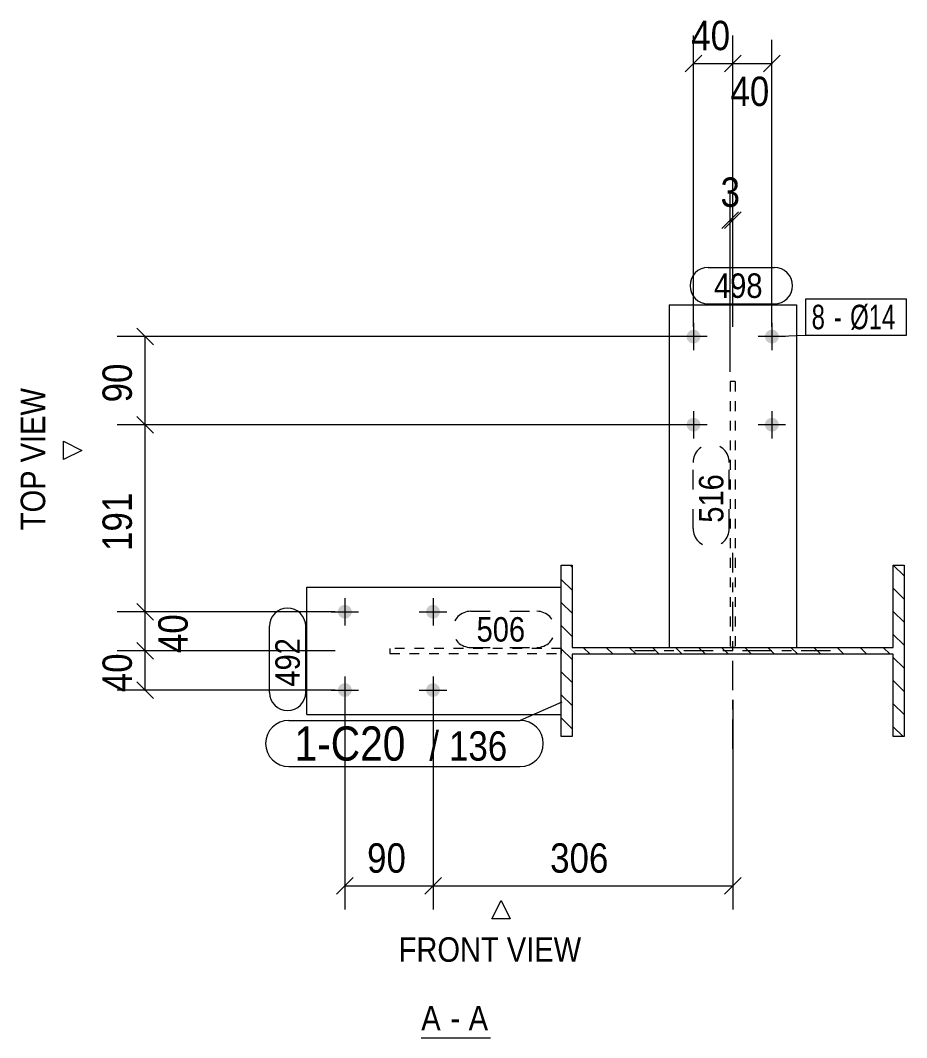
# Model space of a CAD drawing. Header units: millimetres. Extents: x 2 to 825, y 1 to 579.
# Drawn here: x 463.8 to 554.3, y 324.2 to 428.1 of the extents above; entities that cross this region are included whole.
import ezdxf

# ---------------------------------------------------------------- set-up
doc = ezdxf.new("R2010")
doc.units = ezdxf.units.MM
for name, pattern in [('XKITLINE00', [0]), ('XKITLINE01', [4, 1, -1, 1, -1]), ('XKITLINE02', [4, 2, -2]), ('XKITLINE03', [6, 3, -1, 1, -1])]:
    doc.linetypes.add(name, pattern=pattern)
for name, color, linetype, lineweight in [('Bolt', 3, 'Continuous', 0), ('BoltMark', 7, 'Continuous', 0), ('Dimensions', 7, 'Continuous', 0), ('OtherObjectType', 7, 'Continuous', 0), ('Part', 2, 'Continuous', 0), ('PartMark', 7, 'Continuous', 0)]:
    doc.layers.add(name, color=color, linetype=linetype, lineweight=lineweight)
doc.styles.add('ARIAL', font='ARIAL.TTF')
doc.styles.add('ARIAL_NARROW', font='ARIALN.TTF')

# ---------------------------------------------------------------- blocks, each defined once
blk = doc.blocks.new('*A4')
at = {"layer": 'Part', "color": 7, "linetype": 'XKITLINE00', "lineweight": 0}
for p, q in [((520.15, 372.28), (519.95, 372.48)), ((554.05, 371.38), (552.95, 372.48)), ((520.15, 369.92), (519.05, 371.02)), ((554.05, 369.02), (552.95, 370.12)), ((520.15, 367.57), (519.05, 368.67)), ((554.05, 366.67), (552.95, 367.77)), ((520.15, 365.21), (519.05, 366.31)), ((554.05, 364.31), (552.95, 365.41)), ((520.15, 362.85), (519.05, 363.95)), ((521.98, 363.38), (521.28, 364.08)), ((524.33, 363.38), (523.63, 364.08)), ((526.69, 363.38), (525.99, 364.08)), ((529.05, 363.38), (528.35, 364.08)), ((531.4, 363.38), (530.7, 364.08)), ((533.76, 363.38), (533.06, 364.08)), ((536.12, 363.38), (535.42, 364.08)), ((538.48, 363.38), (537.78, 364.08)), ((540.83, 363.38), (540.13, 364.08)), ((543.19, 363.38), (542.49, 364.08)), ((545.55, 363.38), (544.85, 364.08)), ((547.91, 363.38), (547.21, 364.08)), ((550.26, 363.38), (549.56, 364.08)), ((552.62, 363.38), (551.92, 364.08)), ((554.05, 361.95), (552.95, 363.05)), ((520.15, 360.49), (519.05, 361.59)), ((554.05, 359.6), (552.95, 360.7)), ((520.15, 358.14), (519.05, 359.24)), ((554.05, 357.24), (552.95, 358.34)), ((520.15, 355.78), (519.05, 356.88)), ((553.95, 354.98), (552.95, 355.98))]:
    blk.add_line(p, q, dxfattribs=at)
blk = doc.blocks.new('*A93')
at = {"layer": 'Bolt'}
for points in [[(533.25, 395.8), (533.25, 395.76), (533.24, 395.73), (533.24, 395.7), (533.23, 395.66), (533.22, 395.63), (533.21, 395.6), (533.2, 395.56), (533.18, 395.53), (533.17, 395.5), (533.15, 395.47), (533.13, 395.44), (533.11, 395.42), (533.09, 395.39), (533.07, 395.36), (533.04, 395.34), (533.02, 395.31), (532.99, 395.29), (532.97, 395.27), (532.94, 395.25), (532.91, 395.23), (532.88, 395.21), (532.85, 395.2), (532.82, 395.19), (532.79, 395.17), (532.75, 395.16), (532.72, 395.15), (532.69, 395.15), (532.65, 395.14), (532.62, 395.14), (532.58, 395.13), (532.55, 395.13), (532.52, 395.13), (532.48, 395.14), (532.45, 395.14), (532.41, 395.15), (532.38, 395.15), (532.35, 395.16), (532.31, 395.17), (532.28, 395.19), (532.25, 395.2), (532.22, 395.21), (532.19, 395.23), (532.16, 395.25), (532.13, 395.27), (532.11, 395.29), (532.08, 395.31), (532.06, 395.34), (532.03, 395.36), (532.01, 395.39), (531.99, 395.42), (531.97, 395.44), (531.95, 395.47), (531.93, 395.5), (531.92, 395.53), (531.9, 395.56), (531.89, 395.6), (531.88, 395.63), (531.87, 395.66), (531.86, 395.7), (531.86, 395.73), (531.85, 395.76), (531.85, 395.8), (531.85, 395.83), (531.85, 395.87), (531.85, 395.9), (531.86, 395.93), (531.86, 395.97), (531.87, 396), (531.88, 396.04), (531.89, 396.07), (531.9, 396.1), (531.92, 396.13), (531.93, 396.16), (531.95, 396.19), (531.97, 396.22), (531.99, 396.25), (532.01, 396.28), (532.03, 396.3), (532.06, 396.33), (532.08, 396.35), (532.11, 396.37), (532.13, 396.39), (532.16, 396.41), (532.19, 396.43), (532.22, 396.45), (532.25, 396.46), (532.28, 396.48), (532.31, 396.49), (532.35, 396.5), (532.38, 396.51), (532.41, 396.52), (532.45, 396.52), (532.48, 396.53), (532.52, 396.53), (532.55, 396.53), (532.58, 396.53), (532.62, 396.53), (532.65, 396.52), (532.69, 396.52), (532.72, 396.51), (532.75, 396.5), (532.79, 396.49), (532.82, 396.48), (532.85, 396.46), (532.88, 396.45), (532.91, 396.43), (532.94, 396.41), (532.97, 396.39), (532.99, 396.37), (533.02, 396.35), (533.04, 396.33), (533.07, 396.3), (533.09, 396.28), (533.11, 396.25), (533.13, 396.22), (533.15, 396.19), (533.17, 396.16), (533.18, 396.13), (533.2, 396.1), (533.21, 396.07), (533.22, 396.04), (533.23, 396), (533.24, 395.97), (533.24, 395.93), (533.25, 395.9), (533.25, 395.87), (533.25, 395.83)], [(541.25, 395.8), (541.25, 395.76), (541.24, 395.73), (541.24, 395.7), (541.23, 395.66), (541.22, 395.63), (541.21, 395.6), (541.2, 395.56), (541.18, 395.53), (541.17, 395.5), (541.15, 395.47), (541.13, 395.44), (541.11, 395.42), (541.09, 395.39), (541.07, 395.36), (541.04, 395.34), (541.02, 395.31), (540.99, 395.29), (540.97, 395.27), (540.94, 395.25), (540.91, 395.23), (540.88, 395.21), (540.85, 395.2), (540.82, 395.19), (540.79, 395.17), (540.75, 395.16), (540.72, 395.15), (540.69, 395.15), (540.65, 395.14), (540.62, 395.14), (540.58, 395.13), (540.55, 395.13), (540.52, 395.13), (540.48, 395.14), (540.45, 395.14), (540.41, 395.15), (540.38, 395.15), (540.35, 395.16), (540.31, 395.17), (540.28, 395.19), (540.25, 395.2), (540.22, 395.21), (540.19, 395.23), (540.16, 395.25), (540.13, 395.27), (540.11, 395.29), (540.08, 395.31), (540.06, 395.34), (540.03, 395.36), (540.01, 395.39), (539.99, 395.42), (539.97, 395.44), (539.95, 395.47), (539.93, 395.5), (539.92, 395.53), (539.9, 395.56), (539.89, 395.6), (539.88, 395.63), (539.87, 395.66), (539.86, 395.7), (539.86, 395.73), (539.85, 395.76), (539.85, 395.8), (539.85, 395.83), (539.85, 395.87), (539.85, 395.9), (539.86, 395.93), (539.86, 395.97), (539.87, 396), (539.88, 396.04), (539.89, 396.07), (539.9, 396.1), (539.92, 396.13), (539.93, 396.16), (539.95, 396.19), (539.97, 396.22), (539.99, 396.25), (540.01, 396.28), (540.03, 396.3), (540.06, 396.33), (540.08, 396.35), (540.11, 396.37), (540.13, 396.39), (540.16, 396.41), (540.19, 396.43), (540.22, 396.45), (540.25, 396.46), (540.28, 396.48), (540.31, 396.49), (540.35, 396.5), (540.38, 396.51), (540.41, 396.52), (540.45, 396.52), (540.48, 396.53), (540.52, 396.53), (540.55, 396.53), (540.58, 396.53), (540.62, 396.53), (540.65, 396.52), (540.69, 396.52), (540.72, 396.51), (540.75, 396.5), (540.79, 396.49), (540.82, 396.48), (540.85, 396.46), (540.88, 396.45), (540.91, 396.43), (540.94, 396.41), (540.97, 396.39), (540.99, 396.37), (541.02, 396.35), (541.04, 396.33), (541.07, 396.3), (541.09, 396.28), (541.11, 396.25), (541.13, 396.22), (541.15, 396.19), (541.17, 396.16), (541.18, 396.13), (541.2, 396.1), (541.21, 396.07), (541.22, 396.04), (541.23, 396), (541.24, 395.97), (541.24, 395.93), (541.25, 395.9), (541.25, 395.87), (541.25, 395.83)], [(533.25, 386.8), (533.25, 386.76), (533.24, 386.73), (533.24, 386.7), (533.23, 386.66), (533.22, 386.63), (533.21, 386.6), (533.2, 386.56), (533.18, 386.53), (533.17, 386.5), (533.15, 386.47), (533.13, 386.44), (533.11, 386.42), (533.09, 386.39), (533.07, 386.36), (533.04, 386.34), (533.02, 386.31), (532.99, 386.29), (532.97, 386.27), (532.94, 386.25), (532.91, 386.23), (532.88, 386.21), (532.85, 386.2), (532.82, 386.19), (532.79, 386.17), (532.75, 386.16), (532.72, 386.15), (532.69, 386.15), (532.65, 386.14), (532.62, 386.14), (532.58, 386.13), (532.55, 386.13), (532.52, 386.13), (532.48, 386.14), (532.45, 386.14), (532.41, 386.15), (532.38, 386.15), (532.35, 386.16), (532.31, 386.17), (532.28, 386.19), (532.25, 386.2), (532.22, 386.21), (532.19, 386.23), (532.16, 386.25), (532.13, 386.27), (532.11, 386.29), (532.08, 386.31), (532.06, 386.34), (532.03, 386.36), (532.01, 386.39), (531.99, 386.42), (531.97, 386.44), (531.95, 386.47), (531.93, 386.5), (531.92, 386.53), (531.9, 386.56), (531.89, 386.6), (531.88, 386.63), (531.87, 386.66), (531.86, 386.7), (531.86, 386.73), (531.85, 386.76), (531.85, 386.8), (531.85, 386.83), (531.85, 386.87), (531.85, 386.9), (531.86, 386.93), (531.86, 386.97), (531.87, 387), (531.88, 387.04), (531.89, 387.07), (531.9, 387.1), (531.92, 387.13), (531.93, 387.16), (531.95, 387.19), (531.97, 387.22), (531.99, 387.25), (532.01, 387.28), (532.03, 387.3), (532.06, 387.33), (532.08, 387.35), (532.11, 387.37), (532.13, 387.39), (532.16, 387.41), (532.19, 387.43), (532.22, 387.45), (532.25, 387.46), (532.28, 387.48), (532.31, 387.49), (532.35, 387.5), (532.38, 387.51), (532.41, 387.52), (532.45, 387.52), (532.48, 387.53), (532.52, 387.53), (532.55, 387.53), (532.58, 387.53), (532.62, 387.53), (532.65, 387.52), (532.69, 387.52), (532.72, 387.51), (532.75, 387.5), (532.79, 387.49), (532.82, 387.48), (532.85, 387.46), (532.88, 387.45), (532.91, 387.43), (532.94, 387.41), (532.97, 387.39), (532.99, 387.37), (533.02, 387.35), (533.04, 387.33), (533.07, 387.3), (533.09, 387.28), (533.11, 387.25), (533.13, 387.22), (533.15, 387.19), (533.17, 387.16), (533.18, 387.13), (533.2, 387.1), (533.21, 387.07), (533.22, 387.04), (533.23, 387), (533.24, 386.97), (533.24, 386.93), (533.25, 386.9), (533.25, 386.87), (533.25, 386.83)], [(541.25, 386.8), (541.25, 386.76), (541.24, 386.73), (541.24, 386.7), (541.23, 386.66), (541.22, 386.63), (541.21, 386.6), (541.2, 386.56), (541.18, 386.53), (541.17, 386.5), (541.15, 386.47), (541.13, 386.44), (541.11, 386.42), (541.09, 386.39), (541.07, 386.36), (541.04, 386.34), (541.02, 386.31), (540.99, 386.29), (540.97, 386.27), (540.94, 386.25), (540.91, 386.23), (540.88, 386.21), (540.85, 386.2), (540.82, 386.19), (540.79, 386.17), (540.75, 386.16), (540.72, 386.15), (540.69, 386.15), (540.65, 386.14), (540.62, 386.14), (540.58, 386.13), (540.55, 386.13), (540.52, 386.13), (540.48, 386.14), (540.45, 386.14), (540.41, 386.15), (540.38, 386.15), (540.35, 386.16), (540.31, 386.17), (540.28, 386.19), (540.25, 386.2), (540.22, 386.21), (540.19, 386.23), (540.16, 386.25), (540.13, 386.27), (540.11, 386.29), (540.08, 386.31), (540.06, 386.34), (540.03, 386.36), (540.01, 386.39), (539.99, 386.42), (539.97, 386.44), (539.95, 386.47), (539.93, 386.5), (539.92, 386.53), (539.9, 386.56), (539.89, 386.6), (539.88, 386.63), (539.87, 386.66), (539.86, 386.7), (539.86, 386.73), (539.85, 386.76), (539.85, 386.8), (539.85, 386.83), (539.85, 386.87), (539.85, 386.9), (539.86, 386.93), (539.86, 386.97), (539.87, 387), (539.88, 387.04), (539.89, 387.07), (539.9, 387.1), (539.92, 387.13), (539.93, 387.16), (539.95, 387.19), (539.97, 387.22), (539.99, 387.25), (540.01, 387.28), (540.03, 387.3), (540.06, 387.33), (540.08, 387.35), (540.11, 387.37), (540.13, 387.39), (540.16, 387.41), (540.19, 387.43), (540.22, 387.45), (540.25, 387.46), (540.28, 387.48), (540.31, 387.49), (540.35, 387.5), (540.38, 387.51), (540.41, 387.52), (540.45, 387.52), (540.48, 387.53), (540.52, 387.53), (540.55, 387.53), (540.58, 387.53), (540.62, 387.53), (540.65, 387.52), (540.69, 387.52), (540.72, 387.51), (540.75, 387.5), (540.79, 387.49), (540.82, 387.48), (540.85, 387.46), (540.88, 387.45), (540.91, 387.43), (540.94, 387.41), (540.97, 387.39), (540.99, 387.37), (541.02, 387.35), (541.04, 387.33), (541.07, 387.3), (541.09, 387.28), (541.11, 387.25), (541.13, 387.22), (541.15, 387.19), (541.17, 387.16), (541.18, 387.13), (541.2, 387.1), (541.21, 387.07), (541.22, 387.04), (541.23, 387), (541.24, 386.97), (541.24, 386.93), (541.25, 386.9), (541.25, 386.87), (541.25, 386.83)]]:
    blk.add_hatch(color=3, dxfattribs=at).paths.add_polyline_path(points, flags=17)
at = {"layer": 'Bolt', "color": 3, "linetype": 'XKITLINE00', "lineweight": 0}
for p, q in [((532.55, 397.23), (532.55, 394.43)), ((540.55, 397.23), (540.55, 394.43)), ((533.95, 395.83), (531.15, 395.83)), ((541.95, 395.83), (539.15, 395.83)), ((532.55, 388.23), (532.55, 385.43)), ((540.55, 388.23), (540.55, 385.43)), ((533.95, 386.83), (531.15, 386.83)), ((541.95, 386.83), (539.15, 386.83))]:
    blk.add_line(p, q, dxfattribs=at)
blk = doc.blocks.new('*A94')
at = {"layer": 'Bolt'}
for points in [[(496.98, 368.43), (497.02, 368.43), (497.05, 368.42), (497.09, 368.42), (497.12, 368.41), (497.15, 368.4), (497.19, 368.39), (497.22, 368.38), (497.25, 368.36), (497.28, 368.35), (497.31, 368.33), (497.34, 368.31), (497.37, 368.29), (497.39, 368.27), (497.42, 368.25), (497.44, 368.23), (497.47, 368.2), (497.49, 368.18), (497.51, 368.15), (497.53, 368.12), (497.55, 368.09), (497.57, 368.06), (497.58, 368.03), (497.6, 368), (497.61, 367.97), (497.62, 367.94), (497.63, 367.9), (497.64, 367.87), (497.64, 367.83), (497.65, 367.8), (497.65, 367.77), (497.65, 367.73), (497.65, 367.7), (497.65, 367.66), (497.64, 367.63), (497.64, 367.6), (497.63, 367.56), (497.62, 367.53), (497.61, 367.5), (497.6, 367.46), (497.58, 367.43), (497.57, 367.4), (497.55, 367.37), (497.53, 367.34), (497.51, 367.32), (497.49, 367.29), (497.47, 367.26), (497.44, 367.24), (497.42, 367.21), (497.39, 367.19), (497.37, 367.17), (497.34, 367.15), (497.31, 367.13), (497.28, 367.11), (497.25, 367.1), (497.22, 367.09), (497.19, 367.07), (497.15, 367.06), (497.12, 367.05), (497.09, 367.05), (497.05, 367.04), (497.02, 367.04), (496.98, 367.03), (496.95, 367.03), (496.92, 367.03), (496.88, 367.04), (496.85, 367.04), (496.81, 367.05), (496.78, 367.05), (496.75, 367.06), (496.71, 367.07), (496.68, 367.09), (496.65, 367.1), (496.62, 367.11), (496.59, 367.13), (496.56, 367.15), (496.53, 367.17), (496.51, 367.19), (496.48, 367.21), (496.45, 367.24), (496.43, 367.26), (496.41, 367.29), (496.39, 367.32), (496.37, 367.34), (496.35, 367.37), (496.33, 367.4), (496.32, 367.43), (496.3, 367.46), (496.29, 367.5), (496.28, 367.53), (496.27, 367.56), (496.26, 367.6), (496.26, 367.63), (496.25, 367.66), (496.25, 367.7), (496.25, 367.73), (496.25, 367.77), (496.25, 367.8), (496.26, 367.83), (496.26, 367.87), (496.27, 367.9), (496.28, 367.94), (496.29, 367.97), (496.3, 368), (496.32, 368.03), (496.33, 368.06), (496.35, 368.09), (496.37, 368.12), (496.39, 368.15), (496.41, 368.18), (496.43, 368.2), (496.45, 368.23), (496.48, 368.25), (496.51, 368.27), (496.53, 368.29), (496.56, 368.31), (496.59, 368.33), (496.62, 368.35), (496.65, 368.36), (496.68, 368.38), (496.71, 368.39), (496.75, 368.4), (496.78, 368.41), (496.81, 368.42), (496.85, 368.42), (496.88, 368.43), (496.92, 368.43), (496.95, 368.43)], [(505.98, 368.43), (506.02, 368.43), (506.05, 368.42), (506.09, 368.42), (506.12, 368.41), (506.15, 368.4), (506.19, 368.39), (506.22, 368.38), (506.25, 368.36), (506.28, 368.35), (506.31, 368.33), (506.34, 368.31), (506.37, 368.29), (506.39, 368.27), (506.42, 368.25), (506.44, 368.23), (506.47, 368.2), (506.49, 368.18), (506.51, 368.15), (506.53, 368.12), (506.55, 368.09), (506.57, 368.06), (506.58, 368.03), (506.6, 368), (506.61, 367.97), (506.62, 367.94), (506.63, 367.9), (506.64, 367.87), (506.64, 367.83), (506.65, 367.8), (506.65, 367.77), (506.65, 367.73), (506.65, 367.7), (506.65, 367.66), (506.64, 367.63), (506.64, 367.6), (506.63, 367.56), (506.62, 367.53), (506.61, 367.5), (506.6, 367.46), (506.58, 367.43), (506.57, 367.4), (506.55, 367.37), (506.53, 367.34), (506.51, 367.32), (506.49, 367.29), (506.47, 367.26), (506.44, 367.24), (506.42, 367.21), (506.39, 367.19), (506.37, 367.17), (506.34, 367.15), (506.31, 367.13), (506.28, 367.11), (506.25, 367.1), (506.22, 367.09), (506.19, 367.07), (506.15, 367.06), (506.12, 367.05), (506.09, 367.05), (506.05, 367.04), (506.02, 367.04), (505.98, 367.03), (505.95, 367.03), (505.92, 367.03), (505.88, 367.04), (505.85, 367.04), (505.81, 367.05), (505.78, 367.05), (505.75, 367.06), (505.71, 367.07), (505.68, 367.09), (505.65, 367.1), (505.62, 367.11), (505.59, 367.13), (505.56, 367.15), (505.53, 367.17), (505.51, 367.19), (505.48, 367.21), (505.45, 367.24), (505.43, 367.26), (505.41, 367.29), (505.39, 367.32), (505.37, 367.34), (505.35, 367.37), (505.33, 367.4), (505.32, 367.43), (505.3, 367.46), (505.29, 367.5), (505.28, 367.53), (505.27, 367.56), (505.26, 367.6), (505.26, 367.63), (505.25, 367.66), (505.25, 367.7), (505.25, 367.73), (505.25, 367.77), (505.25, 367.8), (505.26, 367.83), (505.26, 367.87), (505.27, 367.9), (505.28, 367.94), (505.29, 367.97), (505.3, 368), (505.32, 368.03), (505.33, 368.06), (505.35, 368.09), (505.37, 368.12), (505.39, 368.15), (505.41, 368.18), (505.43, 368.2), (505.45, 368.23), (505.48, 368.25), (505.51, 368.27), (505.53, 368.29), (505.56, 368.31), (505.59, 368.33), (505.62, 368.35), (505.65, 368.36), (505.68, 368.38), (505.71, 368.39), (505.75, 368.4), (505.78, 368.41), (505.81, 368.42), (505.85, 368.42), (505.88, 368.43), (505.92, 368.43), (505.95, 368.43)], [(496.98, 360.43), (497.02, 360.43), (497.05, 360.42), (497.09, 360.42), (497.12, 360.41), (497.15, 360.4), (497.19, 360.39), (497.22, 360.38), (497.25, 360.36), (497.28, 360.35), (497.31, 360.33), (497.34, 360.31), (497.37, 360.29), (497.39, 360.27), (497.42, 360.25), (497.44, 360.23), (497.47, 360.2), (497.49, 360.18), (497.51, 360.15), (497.53, 360.12), (497.55, 360.09), (497.57, 360.06), (497.58, 360.03), (497.6, 360), (497.61, 359.97), (497.62, 359.94), (497.63, 359.9), (497.64, 359.87), (497.64, 359.83), (497.65, 359.8), (497.65, 359.77), (497.65, 359.73), (497.65, 359.7), (497.65, 359.66), (497.64, 359.63), (497.64, 359.6), (497.63, 359.56), (497.62, 359.53), (497.61, 359.5), (497.6, 359.46), (497.58, 359.43), (497.57, 359.4), (497.55, 359.37), (497.53, 359.34), (497.51, 359.32), (497.49, 359.29), (497.47, 359.26), (497.44, 359.24), (497.42, 359.21), (497.39, 359.19), (497.37, 359.17), (497.34, 359.15), (497.31, 359.13), (497.28, 359.11), (497.25, 359.1), (497.22, 359.09), (497.19, 359.07), (497.15, 359.06), (497.12, 359.05), (497.09, 359.05), (497.05, 359.04), (497.02, 359.04), (496.98, 359.03), (496.95, 359.03), (496.92, 359.03), (496.88, 359.04), (496.85, 359.04), (496.81, 359.05), (496.78, 359.05), (496.75, 359.06), (496.71, 359.07), (496.68, 359.09), (496.65, 359.1), (496.62, 359.11), (496.59, 359.13), (496.56, 359.15), (496.53, 359.17), (496.51, 359.19), (496.48, 359.21), (496.45, 359.24), (496.43, 359.26), (496.41, 359.29), (496.39, 359.32), (496.37, 359.34), (496.35, 359.37), (496.33, 359.4), (496.32, 359.43), (496.3, 359.46), (496.29, 359.5), (496.28, 359.53), (496.27, 359.56), (496.26, 359.6), (496.26, 359.63), (496.25, 359.66), (496.25, 359.7), (496.25, 359.73), (496.25, 359.77), (496.25, 359.8), (496.26, 359.83), (496.26, 359.87), (496.27, 359.9), (496.28, 359.94), (496.29, 359.97), (496.3, 360), (496.32, 360.03), (496.33, 360.06), (496.35, 360.09), (496.37, 360.12), (496.39, 360.15), (496.41, 360.18), (496.43, 360.2), (496.45, 360.23), (496.48, 360.25), (496.51, 360.27), (496.53, 360.29), (496.56, 360.31), (496.59, 360.33), (496.62, 360.35), (496.65, 360.36), (496.68, 360.38), (496.71, 360.39), (496.75, 360.4), (496.78, 360.41), (496.81, 360.42), (496.85, 360.42), (496.88, 360.43), (496.92, 360.43), (496.95, 360.43)], [(505.98, 360.43), (506.02, 360.43), (506.05, 360.42), (506.09, 360.42), (506.12, 360.41), (506.15, 360.4), (506.19, 360.39), (506.22, 360.38), (506.25, 360.36), (506.28, 360.35), (506.31, 360.33), (506.34, 360.31), (506.37, 360.29), (506.39, 360.27), (506.42, 360.25), (506.44, 360.23), (506.47, 360.2), (506.49, 360.18), (506.51, 360.15), (506.53, 360.12), (506.55, 360.09), (506.57, 360.06), (506.58, 360.03), (506.6, 360), (506.61, 359.97), (506.62, 359.94), (506.63, 359.9), (506.64, 359.87), (506.64, 359.83), (506.65, 359.8), (506.65, 359.77), (506.65, 359.73), (506.65, 359.7), (506.65, 359.66), (506.64, 359.63), (506.64, 359.6), (506.63, 359.56), (506.62, 359.53), (506.61, 359.5), (506.6, 359.46), (506.58, 359.43), (506.57, 359.4), (506.55, 359.37), (506.53, 359.34), (506.51, 359.32), (506.49, 359.29), (506.47, 359.26), (506.44, 359.24), (506.42, 359.21), (506.39, 359.19), (506.37, 359.17), (506.34, 359.15), (506.31, 359.13), (506.28, 359.11), (506.25, 359.1), (506.22, 359.09), (506.19, 359.07), (506.15, 359.06), (506.12, 359.05), (506.09, 359.05), (506.05, 359.04), (506.02, 359.04), (505.98, 359.03), (505.95, 359.03), (505.92, 359.03), (505.88, 359.04), (505.85, 359.04), (505.81, 359.05), (505.78, 359.05), (505.75, 359.06), (505.71, 359.07), (505.68, 359.09), (505.65, 359.1), (505.62, 359.11), (505.59, 359.13), (505.56, 359.15), (505.53, 359.17), (505.51, 359.19), (505.48, 359.21), (505.45, 359.24), (505.43, 359.26), (505.41, 359.29), (505.39, 359.32), (505.37, 359.34), (505.35, 359.37), (505.33, 359.4), (505.32, 359.43), (505.3, 359.46), (505.29, 359.5), (505.28, 359.53), (505.27, 359.56), (505.26, 359.6), (505.26, 359.63), (505.25, 359.66), (505.25, 359.7), (505.25, 359.73), (505.25, 359.77), (505.25, 359.8), (505.26, 359.83), (505.26, 359.87), (505.27, 359.9), (505.28, 359.94), (505.29, 359.97), (505.3, 360), (505.32, 360.03), (505.33, 360.06), (505.35, 360.09), (505.37, 360.12), (505.39, 360.15), (505.41, 360.18), (505.43, 360.2), (505.45, 360.23), (505.48, 360.25), (505.51, 360.27), (505.53, 360.29), (505.56, 360.31), (505.59, 360.33), (505.62, 360.35), (505.65, 360.36), (505.68, 360.38), (505.71, 360.39), (505.75, 360.4), (505.78, 360.41), (505.81, 360.42), (505.85, 360.42), (505.88, 360.43), (505.92, 360.43), (505.95, 360.43)]]:
    blk.add_hatch(color=3, dxfattribs=at).paths.add_polyline_path(points, flags=17)
at = {"layer": 'Bolt', "color": 3, "linetype": 'XKITLINE00', "lineweight": 0}
for p, q in [((496.95, 369.13), (496.95, 366.33)), ((505.95, 369.13), (505.95, 366.33)), ((495.55, 367.73), (498.35, 367.73)), ((504.55, 367.73), (507.35, 367.73)), ((496.95, 361.13), (496.95, 358.33)), ((505.95, 361.13), (505.95, 358.33)), ((495.55, 359.73), (498.35, 359.73)), ((504.55, 359.73), (507.35, 359.73))]:
    blk.add_line(p, q, dxfattribs=at)
blk = doc.blocks.new('*A95')
at = {"layer": 'Part', "color": 7, "linetype": 'XKITLINE03', "lineweight": 0}
for p, q in [((536.55, 353.73), (536.55, 373.73)), ((546.55, 363.73), (526.55, 363.73))]:
    blk.add_line(p, q, dxfattribs=at)
at = {"layer": 'Part', "color": 2, "linetype": 'XKITLINE00', "lineweight": 0}
for p, q in [((519.05, 354.98), (519.05, 372.48)), ((519.05, 372.48), (520.15, 372.48)), ((520.15, 372.48), (520.15, 364.08)), ((552.95, 372.48), (554.05, 372.48)), ((552.95, 364.08), (552.95, 372.48)), ((554.05, 372.48), (554.05, 354.98)), ((520.15, 364.08), (552.95, 364.08)), ((552.95, 363.38), (520.15, 363.38)), ((520.15, 363.38), (520.15, 354.98)), ((552.95, 354.98), (552.95, 363.38)), ((520.15, 354.98), (519.05, 354.98)), ((554.05, 354.98), (552.95, 354.98))]:
    blk.add_line(p, q, dxfattribs=at)
blk = doc.blocks.new('*A96')
at = {"layer": 'Part', "color": 2, "linetype": 'XKITLINE00', "lineweight": 0}
for p, q in [((530.05, 399.08), (543.05, 399.08)), ((530.05, 399.08), (530.05, 364.08)), ((543.05, 399.08), (543.05, 364.08))]:
    blk.add_line(p, q, dxfattribs=at)
at = {"layer": 'Part', "color": 7, "linetype": 'XKITLINE01', "lineweight": 0}
blk.add_line((530.05, 364.08), (543.05, 364.08), dxfattribs=at)
blk = doc.blocks.new('*A97')
at = {"layer": 'Part', "color": 7, "linetype": 'XKITLINE01', "lineweight": 0}
for p, q in [((536.8, 391.23), (536.3, 391.23)), ((536.3, 391.23), (536.3, 364.08)), ((536.8, 391.23), (536.8, 364.08)), ((536.8, 364.08), (536.3, 364.08)), ((536.3, 364.08), (536.8, 364.08))]:
    blk.add_line(p, q, dxfattribs=at)
blk = doc.blocks.new('*A98')
at = {"layer": 'Part', "color": 2, "linetype": 'XKITLINE00', "lineweight": 0}
for p, q in [((493.05, 357.23), (493.05, 370.23)), ((493.05, 370.23), (519.05, 370.23)), ((493.05, 357.23), (519.05, 357.23))]:
    blk.add_line(p, q, dxfattribs=at)
at = {"layer": 'Part', "color": 7, "linetype": 'XKITLINE01', "lineweight": 0}
blk.add_line((519.05, 357.23), (519.05, 370.23), dxfattribs=at)
blk = doc.blocks.new('*A99')
at = {"layer": 'Part', "color": 7, "linetype": 'XKITLINE01', "lineweight": 0}
for p, q in [((519.05, 363.98), (501.55, 363.98)), ((501.55, 363.98), (501.55, 363.48)), ((519.05, 363.98), (519.05, 363.98)), ((519.05, 363.48), (519.05, 363.98)), ((519.05, 363.98), (519.05, 363.48)), ((501.55, 363.48), (519.05, 363.48)), ((519.05, 363.48), (519.05, 363.48))]:
    blk.add_line(p, q, dxfattribs=at)
blk = doc.blocks.new('*A223')
at = {"layer": 'Dimensions', "color": 7, "linetype": 'XKITLINE00', "lineweight": 0}
for p, q in [((495.95, 363.73), (473.7, 363.73)), ((475.7, 364.58), (477.4, 362.88)), ((476.55, 359.73), (476.55, 363.73)), ((475.7, 360.58), (477.4, 358.88)), ((495.95, 359.73), (473.7, 359.73))]:
    blk.add_line(p, q, dxfattribs=at)
at = {"layer": 'Dimensions', "color": 3}
for p in [(476.55, 363.73), (476.55, 359.73)]:
    blk.add_point(p, dxfattribs=at)
at = {"layer": 'Dimensions', "color": 3, "style": 'ARIAL', "width": 0.85}
blk.add_text('40', height=3, rotation=90.0002, dxfattribs=at).set_placement((475.2, 359.51))
blk = doc.blocks.new('*A224')
at = {"layer": 'Dimensions', "color": 7, "linetype": 'XKITLINE00', "lineweight": 0}
for p, q in [((475.7, 368.58), (477.4, 366.88)), ((495.95, 367.73), (474.15, 367.73)), ((476.55, 363.73), (476.55, 367.73)), ((495.95, 363.73), (474.15, 363.73)), ((475.7, 364.58), (477.4, 362.88))]:
    blk.add_line(p, q, dxfattribs=at)
at = {"layer": 'Dimensions', "color": 3}
for p in [(476.55, 367.73), (476.55, 363.73)]:
    blk.add_point(p, dxfattribs=at)
at = {"layer": 'Dimensions', "color": 3, "style": 'ARIAL', "width": 0.85}
blk.add_text('40', height=3, rotation=90.0002, dxfattribs=at).set_placement((480.9, 363.51))
blk = doc.blocks.new('*A225')
at = {"layer": 'Dimensions', "color": 7, "linetype": 'XKITLINE00', "lineweight": 0}
for p, q in [((475.7, 387.68), (477.4, 385.98)), ((531.55, 386.83), (473.7, 386.83)), ((476.55, 367.73), (476.55, 386.83)), ((475.7, 368.58), (477.4, 366.88)), ((495.95, 367.73), (473.7, 367.73))]:
    blk.add_line(p, q, dxfattribs=at)
at = {"layer": 'Dimensions', "color": 3}
for p in [(476.55, 386.83), (476.55, 367.73)]:
    blk.add_point(p, dxfattribs=at)
at = {"layer": 'Dimensions', "color": 3, "style": 'ARIAL', "width": 0.85}
blk.add_text('191', height=3, rotation=90.0002, dxfattribs=at).set_placement((475.2, 373.94))
blk = doc.blocks.new('*A226')
at = {"layer": 'Dimensions', "color": 7, "linetype": 'XKITLINE00', "lineweight": 0}
for p, q in [((475.7, 396.68), (477.4, 394.98)), ((531.55, 395.83), (473.7, 395.83)), ((476.55, 386.83), (476.55, 395.83)), ((475.7, 387.68), (477.4, 385.98)), ((531.55, 386.83), (473.7, 386.83))]:
    blk.add_line(p, q, dxfattribs=at)
at = {"layer": 'Dimensions', "color": 3}
for p in [(476.55, 395.83), (476.55, 386.83)]:
    blk.add_point(p, dxfattribs=at)
at = {"layer": 'Dimensions', "color": 3, "style": 'ARIAL', "width": 0.85}
blk.add_text('90', height=3, rotation=90.0002, dxfattribs=at).set_placement((475.2, 389.11))
blk = doc.blocks.new('*A227')
at = {"layer": 'Dimensions', "color": 7, "linetype": 'XKITLINE00', "lineweight": 0}
for p, q in [((532.55, 396.83), (532.55, 426.58)), ((536.55, 396.83), (536.55, 426.58)), ((533.4, 424.58), (531.7, 422.88)), ((537.4, 424.58), (535.7, 422.88)), ((532.55, 423.73), (536.55, 423.73))]:
    blk.add_line(p, q, dxfattribs=at)
at = {"layer": 'Dimensions', "color": 3}
for p in [(532.55, 423.73), (536.55, 423.73)]:
    blk.add_point(p, dxfattribs=at)
at = {"layer": 'Dimensions', "color": 3, "style": 'ARIAL', "width": 0.85}
blk.add_text('40', height=3, dxfattribs=at).set_placement((532.32, 425.08))
blk = doc.blocks.new('*A228')
at = {"layer": 'Dimensions', "color": 7, "linetype": 'XKITLINE00', "lineweight": 0}
for p, q in [((536.55, 396.83), (536.55, 426.13)), ((540.55, 396.83), (540.55, 426.13)), ((537.4, 424.58), (535.7, 422.88)), ((541.4, 424.58), (539.7, 422.88)), ((536.55, 423.73), (540.55, 423.73))]:
    blk.add_line(p, q, dxfattribs=at)
at = {"layer": 'Dimensions', "color": 3}
for p in [(536.55, 423.73), (540.55, 423.73)]:
    blk.add_point(p, dxfattribs=at)
at = {"layer": 'Dimensions', "color": 3, "style": 'ARIAL', "width": 0.85}
blk.add_text('40', height=3, dxfattribs=at).set_placement((536.32, 419.38))
blk = doc.blocks.new('*A229')
at = {"layer": 'Dimensions', "color": 7, "linetype": 'XKITLINE00', "lineweight": 0}
for p, q in [((496.95, 358.73), (496.95, 337.33)), ((505.95, 358.73), (505.95, 337.33)), ((497.8, 340.58), (496.1, 338.88)), ((506.8, 340.58), (505.1, 338.88)), ((496.95, 339.73), (505.95, 339.73))]:
    blk.add_line(p, q, dxfattribs=at)
at = {"layer": 'Dimensions', "color": 3}
for p in [(496.95, 339.73), (505.95, 339.73)]:
    blk.add_point(p, dxfattribs=at)
at = {"layer": 'Dimensions', "color": 3, "style": 'ARIAL', "width": 0.85}
blk.add_text('90', height=3, dxfattribs=at).set_placement((499.22, 341.08))
blk = doc.blocks.new('*A230')
at = {"layer": 'Dimensions', "color": 7, "linetype": 'XKITLINE00', "lineweight": 0}
for p, q in [((505.95, 358.73), (505.95, 337.33)), ((536.55, 358.73), (536.55, 337.33)), ((506.8, 340.58), (505.1, 338.88)), ((537.4, 340.58), (535.7, 338.88)), ((505.95, 339.73), (536.55, 339.73))]:
    blk.add_line(p, q, dxfattribs=at)
at = {"layer": 'Dimensions', "color": 3}
for p in [(505.95, 339.73), (536.55, 339.73)]:
    blk.add_point(p, dxfattribs=at)
at = {"layer": 'Dimensions', "color": 3, "style": 'ARIAL', "width": 0.85}
blk.add_text('306', height=3, dxfattribs=at).set_placement((517.91, 341.08))
blk = doc.blocks.new('*A231')
at = {"layer": 'Dimensions', "color": 7, "linetype": 'XKITLINE00', "lineweight": 0}
for p, q in [((536.3, 392.23), (536.3, 410.58)), ((536.55, 396.83), (536.55, 410.58)), ((537.15, 408.58), (535.45, 406.88)), ((537.4, 408.58), (535.7, 406.88)), ((536.3, 407.73), (536.55, 407.73))]:
    blk.add_line(p, q, dxfattribs=at)
at = {"layer": 'Dimensions', "color": 3}
for p in [(536.3, 407.73), (536.55, 407.73)]:
    blk.add_point(p, dxfattribs=at)
at = {"layer": 'Dimensions', "color": 3, "style": 'ARIAL', "width": 0.85}
blk.add_text('3', height=3, dxfattribs=at).set_placement((535.31, 409.08))
blk = doc.blocks.new('*A232')
at = {"layer": 'BoltMark', "color": 7, "linetype": 'XKITLINE00', "lineweight": 0}
for p, q in [((544.01, 399.68), (554.31, 399.68)), ((544.01, 395.98), (544.01, 399.68)), ((554.31, 395.98), (554.31, 399.68)), ((540.55, 395.83), (544.01, 395.98)), ((544.01, 395.98), (554.31, 395.98))]:
    blk.add_line(p, q, dxfattribs=at)
at = {"layer": 'BoltMark', "color": 3, "style": 'ARIAL_NARROW', "width": 0.85}
for s, p in [('8', (544.61, 396.58)), ('Ø14', (548.54, 396.58)), ('-', (546.88, 396.58))]:
    blk.add_text(s, height=2.5, dxfattribs=at).set_placement(p)
blk = doc.blocks.new('*A233')
at = {"layer": 'PartMark', "color": 7, "linetype": 'XKITLINE02', "lineweight": 0}
for p, q in [((509.8, 367.78), (516.56, 367.78)), ((509.8, 364.08), (516.56, 364.08))]:
    blk.add_line(p, q, dxfattribs=at)
for centre, start, end in [((509.8, 365.93), 90, 270), ((516.56, 365.93), 270, 90)]:
    blk.add_arc(centre, 1.85, start, end, dxfattribs=at)
at = {"layer": 'PartMark', "color": 3, "style": 'ARIAL', "width": 0.85}
blk.add_text('506', height=2.5, dxfattribs=at).set_placement((510.4, 364.68))
blk = doc.blocks.new('*A234')
at = {"layer": 'PartMark', "color": 7, "linetype": 'XKITLINE00', "lineweight": 0}
for p, q in [((489.25, 359.48), (489.25, 366.24)), ((492.95, 359.48), (492.95, 366.24))]:
    blk.add_line(p, q, dxfattribs=at)
for centre, start, end in [((491.1, 366.24), 0, 180), ((491.1, 359.48), 180, 0)]:
    blk.add_arc(centre, 1.85, start, end, dxfattribs=at)
at = {"layer": 'PartMark', "color": 3, "style": 'ARIAL', "width": 0.85}
blk.add_text('492', height=2.5, rotation=90.0002, dxfattribs=at).set_placement((492.35, 360.08))
blk = doc.blocks.new('*A235')
at = {"layer": 'PartMark', "color": 7, "linetype": 'XKITLINE02', "lineweight": 0}
for p, q in [((532.5, 376.22), (532.5, 382.98)), ((536.2, 376.22), (536.2, 382.98))]:
    blk.add_line(p, q, dxfattribs=at)
for centre, start, end in [((534.35, 382.98), 0, 180), ((534.35, 376.22), 180, 0)]:
    blk.add_arc(centre, 1.85, start, end, dxfattribs=at)
at = {"layer": 'PartMark', "color": 3, "style": 'ARIAL', "width": 0.85}
blk.add_text('516', height=2.5, rotation=90.0002, dxfattribs=at).set_placement((535.6, 376.82))
blk = doc.blocks.new('*A236')
at = {"layer": 'PartMark', "color": 7, "linetype": 'XKITLINE00', "lineweight": 0}
for p, q in [((534.04, 402.88), (540.8, 402.88)), ((534.04, 399.18), (540.8, 399.18))]:
    blk.add_line(p, q, dxfattribs=at)
for centre, start, end in [((534.04, 401.03), 90, 270), ((540.8, 401.03), 270, 90)]:
    blk.add_arc(centre, 1.85, start, end, dxfattribs=at)
at = {"layer": 'PartMark', "color": 3, "style": 'ARIAL', "width": 0.85}
blk.add_text('498', height=2.5, dxfattribs=at).set_placement((534.64, 399.78))
blk = doc.blocks.new('*A237')
at = {"layer": 'PartMark', "color": 7, "linetype": 'XKITLINE00', "lineweight": 0}
for p, q in [((519.1, 358.51), (514.86, 356.62)), ((491.21, 356.62), (514.86, 356.62)), ((491.21, 351.92), (514.86, 351.92))]:
    blk.add_line(p, q, dxfattribs=at)
for centre, start, end in [((491.21, 354.27), 90, 270), ((514.86, 354.27), 270, 90)]:
    blk.add_arc(centre, 2.35, start, end, dxfattribs=at)
at = {"layer": 'PartMark', "color": 1, "style": 'ARIAL', "width": 0.85}
blk.add_text('1-C20', height=3.5, dxfattribs=at).set_placement((491.81, 352.52))
at = {"layer": 'PartMark', "color": 3, "style": 'ARIAL', "width": 0.85}
for s, p in [('/', (505.57, 352.52)), ('136', (507.58, 352.52))]:
    blk.add_text(s, height=3, dxfattribs=at).set_placement(p)
blk = doc.blocks.new('*A238')
at = {"layer": 'OtherObjectType', "color": 7, "linetype": 'XKITLINE00', "lineweight": 0}
for p, q in [((468.22, 383.27), (468.22, 385.14)), ((468.22, 385.14), (470.1, 384.21)), ((470.1, 384.21), (468.22, 383.27)), ((470.1, 384.21), (470.1, 384.21)), ((511.97, 336.36), (512.91, 338.23)), ((512.91, 338.23), (513.84, 336.36)), ((512.91, 338.23), (512.91, 338.23)), ((513.84, 336.36), (511.97, 336.36)), ((504.75, 324.23), (511.81, 324.23))]:
    blk.add_line(p, q, dxfattribs=at)
at = {"layer": 'OtherObjectType', "color": 7, "style": 'ARIAL', "width": 0.85}
blk.add_text('TOP VIEW', height=2.5, rotation=90, dxfattribs=at).set_placement((466.35, 376.06))
for s, p in [('FRONT VIEW', (502.44, 331.98)), ('A', (504.75, 324.98)), ('A', (509.59, 324.98)), ('-', (507.73, 324.98))]:
    blk.add_text(s, height=2.5, dxfattribs=at).set_placement(p)

msp = doc.modelspace()

# ---------------------------------------------------------------- block references
at = {"lineweight": 0}
for name in ['*A227', '*A228', '*A231', '*A236', '*A96', '*A232', '*A93', '*A226', '*A97', '*A225', '*A235', '*A95', '*A4', '*A98', '*A94', '*A224', '*A234', '*A233', '*A223', '*A99', '*A237', '*A229', '*A230']:
    msp.add_blockref(name, (0, 0), dxfattribs=at)
at = {"layer": 'OtherObjectType', "lineweight": 0}
msp.add_blockref('*A238', (0, 0), dxfattribs=at)

doc.saveas('drawing.dxf')
